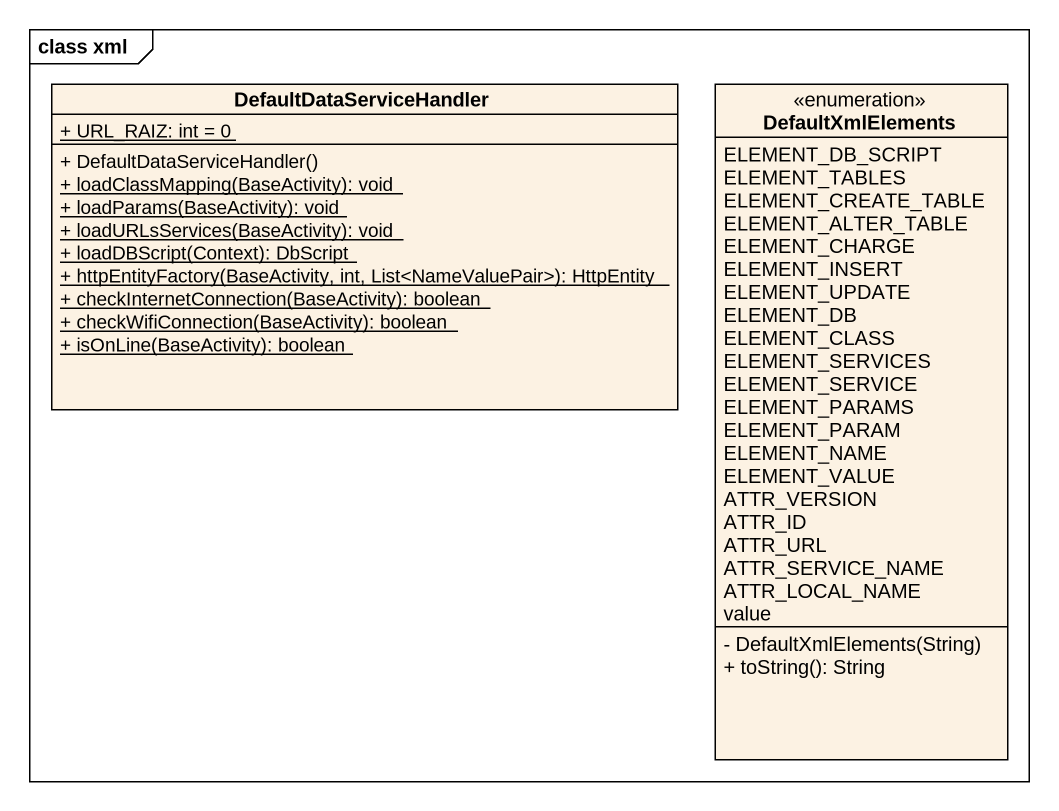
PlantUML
@startuml
mainframe class xml
hide circle
hide empty members
skinparam classAttributeIconSize 0
class DefaultDataServiceHandler {
  {static} + URL_RAIZ: int = 0
  + DefaultDataServiceHandler()
  {static} + loadClassMapping(BaseActivity): void
  {static} + loadParams(BaseActivity): void
  {static} + loadURLsServices(BaseActivity): void
  {static} + loadDBScript(Context): DbScript
  {static} + httpEntityFactory(BaseActivity, int, List<NameValuePair>): HttpEntity
  {static} + checkInternetConnection(BaseActivity): boolean
  {static} + checkWifiConnection(BaseActivity): boolean
  {static} + isOnLine(BaseActivity): boolean
}
enum DefaultXmlElements {
  ELEMENT_DB_SCRIPT
  ELEMENT_TABLES
  ELEMENT_CREATE_TABLE
  ELEMENT_ALTER_TABLE
  ELEMENT_CHARGE
  ELEMENT_INSERT
  ELEMENT_UPDATE
  ELEMENT_DB
  ELEMENT_CLASS
  ELEMENT_SERVICES
  ELEMENT_SERVICE
  ELEMENT_PARAMS
  ELEMENT_PARAM
  ELEMENT_NAME
  ELEMENT_VALUE
  ATTR_VERSION
  ATTR_ID
  ATTR_URL
  ATTR_SERVICE_NAME
  ATTR_LOCAL_NAME
  value
  - DefaultXmlElements(String)
  + toString(): String
}
@enduml
